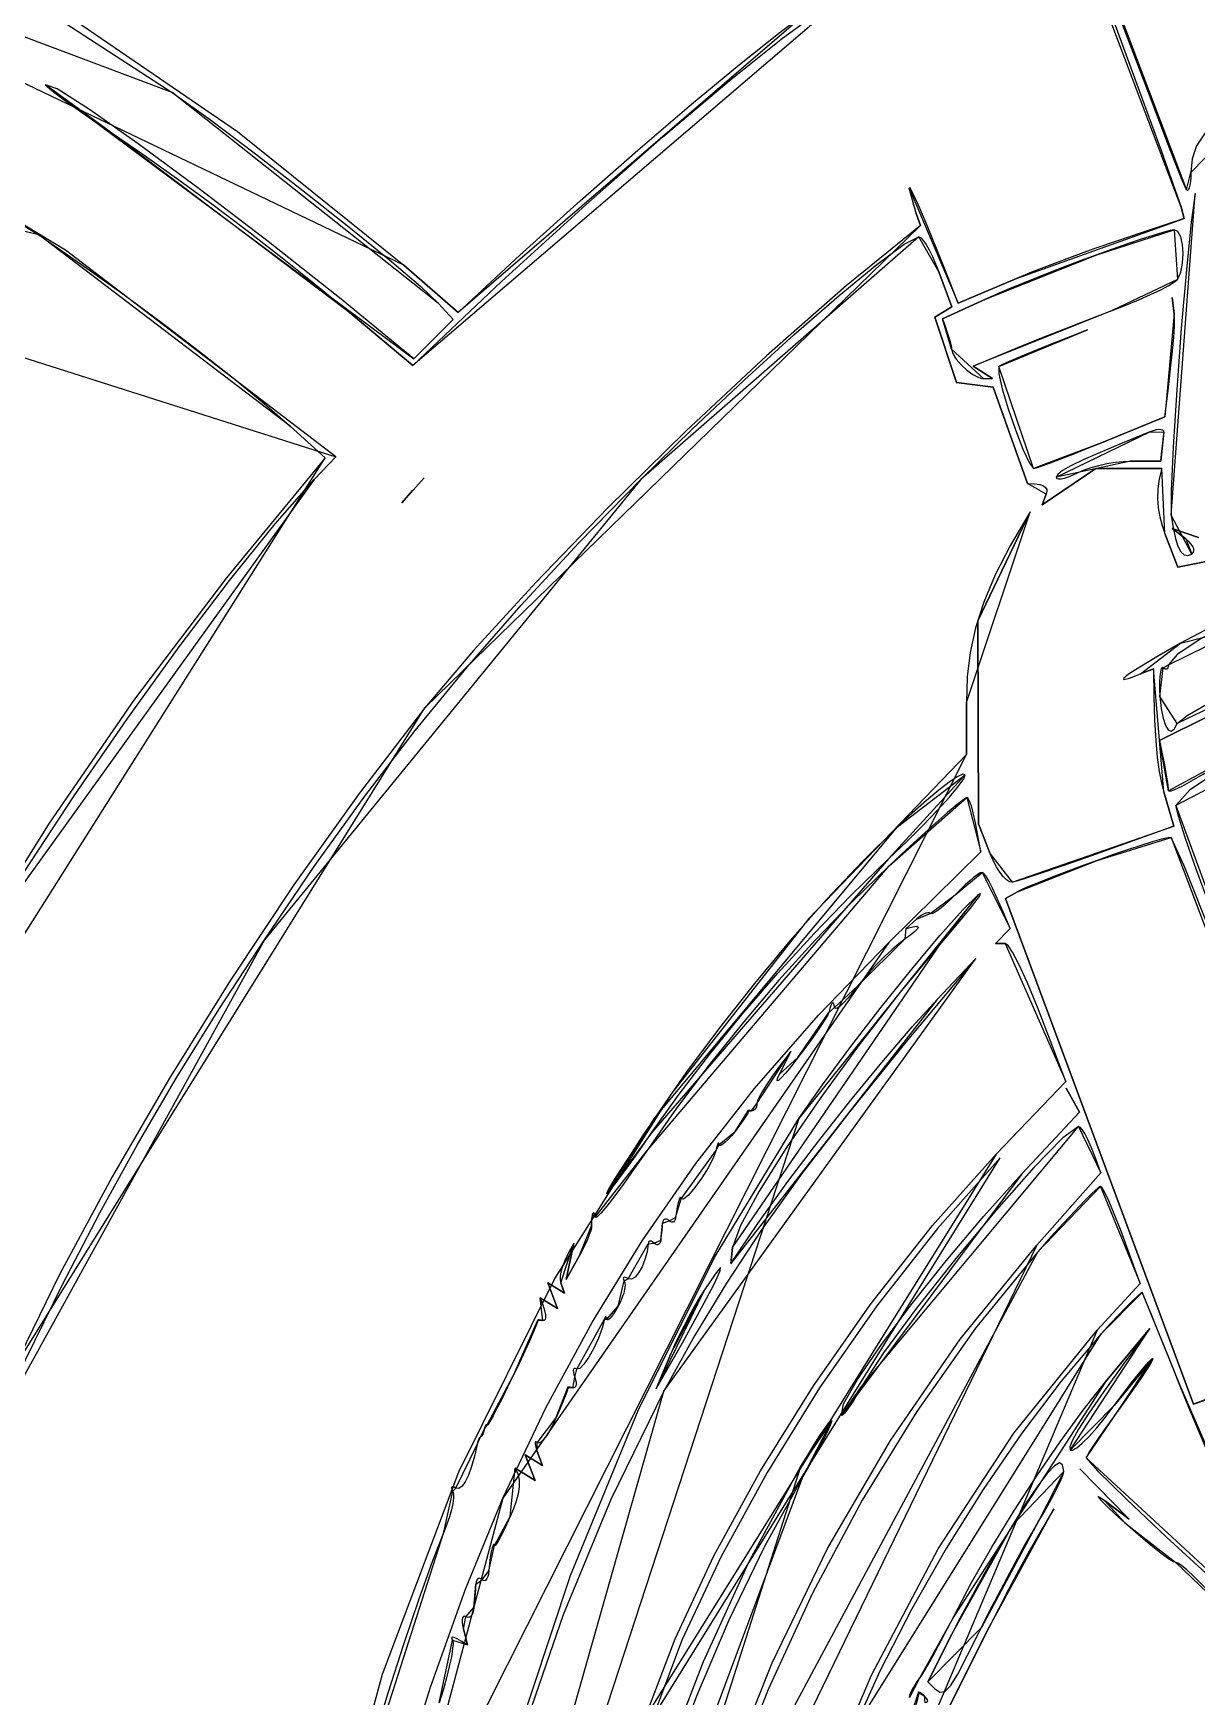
# Model space of a CAD drawing. Extents: x 0.3 to 49.4, y 16 to 54.1.
# Drawn here: x 28.77 to 34.86, y 32.21 to 40.92 of the extents above; entities that cross this region are included whole.
import ezdxf

# ---------------------------------------------------------------- set-up
doc = ezdxf.new("R2010")
doc.units = 0
doc.layers.get('0').update_dxf_attribs({"linetype": 'CONTINUOUS'})

msp = doc.modelspace()

# ---------------------------------------------------------------- linework, layer by layer
at = {"color": 178}
for points in [[(33.0663, 44.534), (33.1791, 44.2696), (33.4266, 43.6341), (33.7543, 42.774), (34.1078, 41.8354), (34.4328, 40.9648), (34.6747, 40.3083), (34.7792, 40.0123), (33.0663, 44.534)], [(23.1778, 42.9908), (24.1993, 42.8396), (25.1693, 42.6274), (26.0947, 42.3532), (26.9828, 42.0158), (27.8409, 41.6142), (28.6759, 41.1471), (29.4952, 40.6135), (23.1778, 42.9908)], [(23.9907, 42.9301), (24.9929, 42.7318), (25.9964, 42.4388), (26.9921, 42.0554), (27.9705, 41.5861), (28.9222, 41.0355), (29.838, 40.4081), (30.7085, 39.7083), (23.9907, 42.9301)], [(34.806, 40.1023), (34.7791, 40.1657), (34.7127, 40.3356), (34.6121, 40.5986), (34.4823, 40.9411), (34.3284, 41.3497), (34.1556, 41.8108), (33.9691, 42.3109), (34.806, 40.1023)], [(30.3535, 38.7049), (28.9365, 39.7874), (27.4817, 40.6668), (25.9988, 41.3428), (24.4974, 41.8153), (22.987, 42.0839), (21.4773, 42.1484), (19.9779, 42.0085), (30.3535, 38.7049)], [(19.9857, 41.9703), (21.2697, 42.1034), (22.5621, 42.088), (23.8528, 41.9264), (25.1318, 41.6211), (26.389, 41.1745), (27.6141, 40.589), (28.7972, 39.8669), (19.9857, 41.9703)], [(30.7568, 39.1822), (31.221, 39.6224), (31.6614, 40.0252), (32.0633, 40.3794), (32.4118, 40.674), (32.6921, 40.8981), (32.8893, 41.0407), (32.9885, 41.0906), (30.7568, 39.1822)], [(30.9935, 39.4605), (31.3154, 39.7602), (31.6316, 40.0458), (31.9341, 40.3114), (32.215, 40.5512), (32.4663, 40.7591), (32.68, 40.9293), (32.8481, 41.0558), (30.9935, 39.4605)], [(35.4225, 40.8006), (35.2304, 40.6697), (35.0838, 40.5634), (34.9768, 40.4759), (34.9037, 40.4011), (34.8586, 40.3331), (34.8358, 40.2661), (34.8295, 40.1942), (35.4225, 40.8006)], [(30.7614, 39.2176), (30.3802, 39.5301), (29.998, 39.8321), (29.6365, 40.1083), (29.3176, 40.3437), (29.0628, 40.5232), (28.894, 40.6315), (28.833, 40.6535), (30.7614, 39.2176)], [(28.833, 40.6535), (28.8416, 40.6433), (28.8661, 40.6226), (28.9046, 40.5931), (28.9551, 40.5562), (29.0155, 40.5133), (29.0839, 40.4659), (29.1582, 40.4155), (28.833, 40.6535)], [(29.4952, 40.6135), (29.6963, 40.4687), (29.9314, 40.2921), (30.1798, 40.1002), (30.4207, 39.9094), (30.6333, 39.7361), (30.797, 39.5968), (30.891, 39.5078), (29.4952, 40.6135)], [(29.1582, 40.4155), (29.3369, 40.2932), (29.5189, 40.1642), (29.703, 40.0294), (29.8878, 39.89), (30.072, 39.7467), (30.2543, 39.6008), (30.4335, 39.453), (29.1582, 40.4155)], [(34.8295, 40.1942), (34.8289, 40.1684), (34.8271, 40.146), (34.8243, 40.1273), (34.8207, 40.1131), (34.8163, 40.1038), (34.8114, 40.1), (34.806, 40.1023), (34.8295, 40.1942)], [(33.6109, 39.5098), (33.5558, 39.6525), (33.502, 39.7876), (33.4524, 39.9082), (33.4099, 40.0076), (33.3776, 40.0792), (33.3583, 40.116), (33.355, 40.1115), (33.6109, 39.5098)], [(33.355, 40.1115), (33.3594, 40.092), (33.3644, 40.0711), (33.37, 40.0496), (33.3759, 40.0284), (33.3818, 40.0082), (33.3875, 39.9899), (33.3929, 39.9744), (33.355, 40.1115)], [(34.852, 40.083), (34.831, 39.9332), (34.8058, 39.6845), (34.7796, 39.378), (34.7556, 39.0549), (34.7366, 38.7567), (34.726, 38.5244), (34.7266, 38.3993), (34.852, 40.083)], [(34.7792, 40.0123), (34.795, 39.9522), (34.7792, 40.0123)], [(33.4142, 39.9157), (33.024, 39.5995), (32.6082, 39.2337), (32.1861, 38.8391), (31.7768, 38.4365), (31.3997, 38.0468), (31.0739, 37.6909), (30.8186, 37.3895), (33.4142, 39.9157)], [(33.3929, 39.9744), (33.4142, 39.9157), (33.3929, 39.9744)], [(34.795, 39.9522), (34.6156, 39.8936), (34.4565, 39.8401), (34.3163, 39.7913), (34.1936, 39.747), (34.087, 39.7071), (33.9953, 39.6711), (33.9169, 39.6389), (34.795, 39.9522)], [(28.7972, 39.8669), (29.0208, 39.7122), (29.2377, 39.5574), (29.4448, 39.4048), (29.639, 39.257), (29.8174, 39.1161), (29.9767, 38.9845), (30.114, 38.8645), (28.7972, 39.8669)], [(31.9493, 38.5856), (32.218, 38.8488), (32.4901, 39.1054), (32.7513, 39.343), (32.9876, 39.5493), (33.1847, 39.712), (33.3287, 39.8186), (33.4052, 39.8569), (31.9493, 38.5856)], [(33.4052, 39.8569), (33.4154, 39.8521), (33.4282, 39.8382), (33.443, 39.8165), (33.4592, 39.7881), (33.4762, 39.7541), (33.4932, 39.7156), (33.5097, 39.6737), (33.4052, 39.8569)], [(34.7414, 39.8941), (34.7208, 39.8903), (34.6836, 39.8801), (34.6325, 39.8645), (34.5698, 39.8441), (34.498, 39.8199), (34.4196, 39.7927), (34.3371, 39.7631), (34.7414, 39.8941)], [(34.7595, 39.634), (34.7765, 39.6725), (34.7864, 39.7192), (34.7895, 39.769), (34.7862, 39.8166), (34.7768, 39.8568), (34.7618, 39.8844), (34.7414, 39.8941), (34.7595, 39.634)], [(34.3371, 39.7631), (34.2498, 39.7308), (34.158, 39.6959), (34.0652, 39.6596), (33.9749, 39.6235), (33.8908, 39.589), (33.8163, 39.5574), (33.7551, 39.5303), (34.3371, 39.7631)], [(30.7085, 39.7083), (30.9935, 39.4605), (30.7085, 39.7083)], [(33.5097, 39.6737), (33.5777, 39.4904), (33.5097, 39.6737)], [(33.9169, 39.6389), (33.6109, 39.5098), (33.9169, 39.6389)], [(34.4174, 39.4708), (34.4896, 39.4987), (34.5575, 39.5267), (34.619, 39.5539), (34.6721, 39.5792), (34.7146, 39.6017), (34.7444, 39.6203), (34.7595, 39.634), (34.4174, 39.4708)], [(30.891, 39.5078), (30.967, 39.4231), (30.891, 39.5078)], [(33.5777, 39.4904), (33.4883, 39.4352), (33.5777, 39.4904)], [(33.7551, 39.5303), (33.5285, 39.4265), (33.7551, 39.5303)], [(33.6893, 39.1789), (33.8221, 39.2345), (33.9445, 39.285), (34.057, 39.3307), (34.1601, 39.3718), (34.2542, 39.4087), (34.3398, 39.4416), (34.4174, 39.4708), (33.6893, 39.1789)], [(34.7421, 39.4528), (34.7316, 39.5382), (34.7421, 39.4528)], [(30.4335, 39.453), (30.7568, 39.1822), (30.4335, 39.453)], [(30.967, 39.4231), (30.7614, 39.2176), (30.967, 39.4231)], [(33.4883, 39.4352), (33.6018, 39.0932), (33.4883, 39.4352)], [(33.5285, 39.4265), (33.5428, 39.3884), (33.5541, 39.3564), (33.5628, 39.3298), (33.5691, 39.3084), (33.5732, 39.2914), (33.5755, 39.2785), (33.5762, 39.269), (33.5285, 39.4265)], [(34.6924, 38.9136), (34.7102, 39.0517), (34.7237, 39.1661), (34.7334, 39.2587), (34.7397, 39.3316), (34.743, 39.3869), (34.7436, 39.4266), (34.7421, 39.4528), (34.6924, 38.9136)], [(34.2886, 39.3689), (34.1868, 39.3296), (34.092, 39.2923), (34.0071, 39.2582), (33.935, 39.2285), (33.8785, 39.2044), (33.8404, 39.1869), (33.8236, 39.1774), (34.2886, 39.3689)], [(33.5762, 39.269), (33.5828, 39.2448), (33.6005, 39.2165), (33.6261, 39.1868), (33.6566, 39.1588), (33.6887, 39.1353), (33.7194, 39.1192), (33.7455, 39.1134), (33.5762, 39.269)], [(33.7916, 39.114), (33.6893, 39.1789), (33.7916, 39.114)], [(33.8236, 39.1774), (33.8236, 39.1395), (33.8422, 39.06), (33.8735, 38.956), (33.9115, 38.845), (33.9502, 38.7442), (33.9838, 38.671), (34.0063, 38.6428), (33.8236, 39.1774)], [(33.6018, 39.0932), (33.7936, 39.0701), (33.6018, 39.0932)], [(33.7455, 39.1134), (33.7916, 39.114), (33.7455, 39.1134)], [(33.7936, 39.0701), (33.9749, 38.5645), (33.7936, 39.0701)], [(30.114, 38.8645), (30.297, 38.6988), (30.114, 38.8645)], [(34.3613, 38.7782), (34.6924, 38.9136), (34.3613, 38.7782)], [(34.0063, 38.6428), (34.0206, 38.6464), (34.0506, 38.6566), (34.0942, 38.6727), (34.1493, 38.6937), (34.2136, 38.7188), (34.285, 38.7473), (34.3613, 38.7782), (34.0063, 38.6428)], [(34.6141, 38.8347), (34.4703, 38.7763), (34.355, 38.7279), (34.2659, 38.6885), (34.2006, 38.6569), (34.1568, 38.632), (34.1322, 38.6127), (34.1245, 38.5978), (34.6141, 38.8347)], [(34.6885, 38.8328), (34.6873, 38.8396), (34.6822, 38.8442), (34.6737, 38.8467), (34.6621, 38.847), (34.6481, 38.8451), (34.6319, 38.841), (34.6141, 38.8347), (34.6885, 38.8328)], [(34.6728, 38.682), (34.6765, 38.718), (34.6795, 38.7485), (34.6821, 38.7738), (34.6843, 38.7944), (34.686, 38.8108), (34.6874, 38.8235), (34.6885, 38.8328), (34.6728, 38.682)], [(30.297, 38.6988), (29.7799, 38.0711), (29.2995, 37.4348), (28.852, 36.7858), (28.4339, 36.1202), (28.0413, 35.4338), (27.6708, 34.7224), (27.3185, 33.9821), (30.297, 38.6988)], [(30.2402, 38.5858), (30.3535, 38.7049), (30.2402, 38.5858)], [(38.6962, 38.7211), (38.0525, 38.6975), (37.4343, 38.6307), (36.8429, 38.5228), (36.2798, 38.3764), (35.7465, 38.1938), (35.2444, 37.9772), (34.7749, 37.7291), (38.6962, 38.7211)], [(34.0507, 38.4524), (34.3313, 38.6428), (34.0507, 38.4524)], [(34.1245, 38.5978), (34.1276, 38.5913), (34.1363, 38.5884), (34.15, 38.5889), (34.1679, 38.5927), (34.1894, 38.5996), (34.2137, 38.6095), (34.2401, 38.6222), (34.1245, 38.5978)], [(34.2401, 38.6222), (34.2707, 38.6359), (34.307, 38.6484), (34.3472, 38.6595), (34.3897, 38.6688), (34.4328, 38.6759), (34.4749, 38.6804), (34.5142, 38.682), (34.2401, 38.6222)], [(34.3313, 38.6428), (34.6781, 38.6428), (34.3313, 38.6428)], [(34.5142, 38.682), (34.6728, 38.682), (34.5142, 38.682)], [(34.6781, 38.6428), (34.6642, 38.5887), (34.6567, 38.5365), (34.6551, 38.486), (34.6587, 38.4374), (34.6667, 38.3905), (34.6784, 38.3454), (34.6933, 38.3021), (34.6781, 38.6428)], [(28.4773, 36.1375), (28.7194, 36.5269), (28.9836, 36.9292), (29.2586, 37.3288), (29.533, 37.7099), (29.7957, 38.0569), (30.0352, 38.3541), (30.2402, 38.5858), (28.4773, 36.1375)], [(29.9785, 36.1748), (30.2432, 36.5631), (30.5048, 36.9263), (30.7687, 37.2705), (31.0398, 37.6023), (31.3235, 37.9278), (31.625, 38.2535), (31.9493, 38.5856), (29.9785, 36.1748)], [(30.6976, 38.4641), (30.815, 38.5953), (30.6976, 38.4641)], [(30.7563, 38.5297), (30.6976, 38.4641), (30.7563, 38.5297)], [(33.9749, 38.5645), (34.0108, 38.5631), (34.0379, 38.5592), (34.0571, 38.5529), (34.0692, 38.5445), (34.0751, 38.5342), (34.0759, 38.5221), (34.0722, 38.5085), (33.9749, 38.5645)], [(34.0722, 38.5085), (34.0507, 38.4524), (34.0722, 38.5085)], [(33.9874, 38.4164), (33.8852, 38.2422), (33.8051, 38.0859), (33.7447, 37.9432), (33.7018, 37.8096), (33.674, 37.6804), (33.659, 37.5513), (33.6545, 37.4177), (33.9874, 38.4164)], [(33.7133, 37.8446), (33.9874, 38.4164), (33.7133, 37.8446)], [(34.7266, 38.3993), (34.7367, 38.3317), (34.7483, 38.2773), (34.7616, 38.236), (34.7768, 38.2074), (34.7939, 38.1913), (34.8131, 38.1874), (34.8345, 38.1955), (34.7266, 38.3993)], [(34.6933, 38.3021), (34.7607, 38.1258), (34.6933, 38.3021)], [(36.0778, 38.2862), (35.8201, 38.1909), (35.5542, 38.0812), (35.2975, 37.9656), (35.0675, 37.8526), (34.8816, 37.7508), (34.7573, 37.6688), (34.712, 37.6151), (36.0778, 38.2862)], [(34.8025, 38.2746), (34.7316, 38.3297), (34.8025, 38.2746)], [(34.7316, 38.3297), (34.8687, 38.2819), (34.7316, 38.3297)], [(34.8345, 38.1955), (34.842, 38.2026), (34.8451, 38.2117), (34.8442, 38.2224), (34.8393, 38.2345), (34.8306, 38.2474), (34.8183, 38.2609), (34.8025, 38.2746), (34.8345, 38.1955)], [(34.7607, 38.1258), (34.9881, 38.1712), (34.7607, 38.1258)], [(33.7182, 36.7825), (33.7133, 37.8446), (33.7182, 36.7825)], [(34.7512, 36.8786), (34.825, 36.9615), (35.0237, 37.0946), (35.313, 37.2601), (35.6589, 37.4404), (36.0271, 37.6174), (36.3834, 37.7735), (36.6937, 37.8908), (34.7512, 36.8786)], [(34.7577, 37.3072), (34.8097, 37.35), (34.9342, 37.4216), (35.1115, 37.5128), (35.322, 37.6141), (35.5461, 37.716), (35.7644, 37.8092), (35.9572, 37.8842), (34.7577, 37.3072)], [(34.7749, 37.7291), (34.6516, 37.6569), (34.5615, 37.6026), (34.5034, 37.5654), (34.476, 37.5442), (34.478, 37.5381), (34.5081, 37.546), (34.5651, 37.567), (34.7749, 37.7291)], [(34.5651, 37.567), (34.6337, 37.5937), (34.5651, 37.567)], [(34.6337, 37.5937), (34.6351, 37.4495), (34.6392, 37.3252), (34.6455, 37.2194), (34.6539, 37.1304), (34.6639, 37.0567), (34.6752, 36.9968), (34.6875, 36.9491), (34.6337, 37.5937)], [(34.6845, 37.5998), (34.6784, 37.6014), (34.6735, 37.5938), (34.6697, 37.5779), (34.6671, 37.5546), (34.6658, 37.5249), (34.6661, 37.4896), (34.6678, 37.4497), (34.6845, 37.5998)], [(34.712, 37.6151), (34.7113, 37.606), (34.7092, 37.5991), (34.7059, 37.5944), (34.7017, 37.5921), (34.6965, 37.5921), (34.6907, 37.5947), (34.6845, 37.5998), (34.712, 37.6151)], [(35.1884, 37.479), (34.666, 37.218), (35.1884, 37.479)], [(30.8186, 37.3895), (30.4744, 36.9414), (30.1332, 36.4631), (29.8005, 35.9633), (29.4815, 35.4506), (29.1816, 34.9336), (28.9063, 34.421), (28.6609, 33.9212), (30.8186, 37.3895)], [(33.6545, 37.4177), (33.6545, 37.145), (33.6545, 37.4177)], [(34.6678, 37.4497), (34.6741, 37.3865), (34.684, 37.3354), (34.6967, 37.2976), (34.7112, 37.2746), (34.7268, 37.2676), (34.7426, 37.278), (34.7577, 37.3072), (34.6678, 37.4497)], [(34.666, 37.218), (34.6798, 37.1483), (34.6907, 37.0911), (34.6991, 37.0453), (34.7051, 37.0099), (34.7091, 36.9837), (34.7113, 36.9657), (34.712, 36.9547), (34.666, 37.218)], [(33.6545, 37.145), (32.8286, 36.2861), (32.1108, 35.3702), (31.5001, 34.4018), (30.9951, 33.3856), (30.5946, 32.326), (30.2974, 31.2278), (30.1021, 30.0953), (33.6545, 37.145)], [(34.712, 36.9547), (34.7206, 36.9526), (34.745, 36.9613), (34.7832, 36.9798), (34.8333, 37.0069), (34.8933, 37.0417), (34.9613, 37.083), (35.0351, 37.1298), (34.712, 36.9547)], [(33.2472, 36.599), (33.3419, 36.6899), (33.4282, 36.7759), (33.5036, 36.8543), (33.5657, 36.9225), (33.612, 36.9778), (33.64, 37.0174), (33.6474, 37.0388), (33.2472, 36.599)], [(33.6474, 37.0388), (33.635, 37.0416), (33.6067, 37.0282), (33.5644, 36.9998), (33.51, 36.958), (33.4455, 36.9042), (33.3727, 36.84), (33.2936, 36.7667), (33.6474, 37.0388)], [(34.6875, 36.9491), (34.7412, 36.7704), (34.6875, 36.9491)], [(33.6565, 36.9195), (33.6402, 36.9101), (33.6059, 36.8831), (33.5559, 36.8409), (33.4928, 36.7856), (33.419, 36.7194), (33.3371, 36.6444), (33.2495, 36.5629), (33.6565, 36.9195)], [(33.7296, 36.6354), (33.715, 36.7205), (33.702, 36.788), (33.6905, 36.8397), (33.6802, 36.877), (33.6712, 36.9017), (33.6633, 36.9153), (33.6565, 36.9195), (33.7296, 36.6354)], [(35.0276, 36.1216), (35.0018, 36.1724), (34.9582, 36.2784), (34.9048, 36.418), (34.8494, 36.5695), (34.8001, 36.7112), (34.7647, 36.8215), (34.7512, 36.8786), (35.0276, 36.1216)], [(33.7794, 36.6258), (33.7182, 36.7825), (33.7794, 36.6258)], [(34.7412, 36.7704), (34.5024, 36.6841), (34.3098, 36.6153), (34.1593, 36.5622), (34.0466, 36.5233), (33.9678, 36.4971), (33.9184, 36.4818), (33.8944, 36.476), (34.7412, 36.7704)], [(33.2936, 36.7667), (33.1098, 36.5854), (32.9216, 36.3857), (32.7319, 36.1714), (32.544, 35.9461), (32.361, 35.7138), (32.186, 35.478), (32.0222, 35.2426), (33.2936, 36.7667)], [(34.7272, 36.71), (34.7099, 36.7088), (34.6758, 36.7011), (34.6274, 36.6877), (34.5671, 36.6692), (34.4971, 36.6464), (34.42, 36.6201), (34.3381, 36.591), (34.7272, 36.71)], [(35.7221, 34.0791), (35.6759, 34.231), (35.5407, 34.6083), (35.3507, 35.1205), (35.1402, 35.6773), (34.9433, 36.1881), (34.7942, 36.5625), (34.7272, 36.71), (35.7221, 34.0791)], [(32.0055, 35.1635), (32.1504, 35.367), (32.3108, 35.5764), (32.484, 35.7885), (32.667, 36.0001), (32.8571, 36.2079), (33.0514, 36.4086), (33.2472, 36.599), (32.0055, 35.1635)], [(33.2486, 36.1606), (33.7296, 36.6354), (33.2486, 36.1606)], [(33.8944, 36.476), (33.8804, 36.4786), (33.8645, 36.4889), (33.8473, 36.5061), (33.8295, 36.5293), (33.8118, 36.5575), (33.7948, 36.59), (33.7794, 36.6258), (33.8944, 36.476)], [(33.2495, 36.5629), (33.0558, 36.3744), (32.8628, 36.1736), (32.6725, 35.9627), (32.4868, 35.7441), (32.3077, 35.5201), (32.1371, 35.2929), (31.9771, 35.065), (33.2495, 36.5629)], [(33.736, 36.5279), (33.7267, 36.5248), (33.7124, 36.5159), (33.694, 36.5021), (33.6723, 36.4839), (33.6482, 36.4622), (33.6226, 36.4376), (33.5962, 36.4108), (33.736, 36.5279)], [(33.8826, 36.2341), (33.8462, 36.3221), (33.8159, 36.3919), (33.791, 36.4453), (33.7711, 36.4839), (33.7556, 36.5095), (33.7441, 36.5236), (33.736, 36.5279), (33.8826, 36.2341)], [(34.3381, 36.591), (34.2555, 36.5606), (34.1763, 36.5309), (34.1032, 36.5028), (34.0385, 36.4773), (33.985, 36.4554), (33.9451, 36.4382), (33.9215, 36.4266), (34.3381, 36.591)], [(33.9215, 36.4266), (33.8591, 36.3908), (33.9215, 36.4266)], [(32.7768, 35.2388), (32.9004, 35.4157), (33.0486, 35.6156), (33.2087, 35.8228), (33.3683, 36.0217), (33.5147, 36.1966), (33.6354, 36.3318), (33.7178, 36.4116), (32.7768, 35.2388)], [(33.5962, 36.4108), (33.57, 36.3845), (33.545, 36.3613), (33.522, 36.3418), (33.5017, 36.3266), (33.4849, 36.3162), (33.4725, 36.3113), (33.4652, 36.3125), (33.5962, 36.4108)], [(33.7178, 36.4116), (33.7272, 36.4165), (33.7222, 36.4053), (33.7039, 36.3793), (33.6736, 36.3402), (33.6324, 36.2895), (33.5816, 36.2287), (33.5223, 36.1595), (33.7178, 36.4116)], [(33.8591, 36.3908), (34.8441, 33.7418), (33.8591, 36.3908)], [(33.3396, 36.2341), (33.3745, 36.2434), (33.395, 36.2456), (33.4025, 36.2416), (33.3987, 36.2321), (33.385, 36.218), (33.363, 36.2001), (33.3343, 36.1792), (33.3396, 36.2341)], [(33.393, 36.2828), (33.3396, 36.2341), (33.393, 36.2828)], [(33.4652, 36.3125), (33.4594, 36.3156), (33.4515, 36.3158), (33.4416, 36.3136), (33.4304, 36.309), (33.4183, 36.3022), (33.4057, 36.2934), (33.393, 36.2828), (33.4652, 36.3125)], [(28.5269, 33.5441), (28.7283, 33.9748), (28.9236, 34.3723), (29.1175, 34.7456), (29.315, 35.1035), (29.5211, 35.4551), (29.7406, 35.8092), (29.9785, 36.1748), (28.5269, 33.5441)], [(31.228, 33.2495), (31.4547, 33.7261), (31.6962, 34.1739), (31.9559, 34.598), (32.2375, 35.0037), (32.5445, 35.396), (32.8803, 35.7799), (33.2486, 36.1606), (31.228, 33.2495)], [(33.5223, 36.1595), (33.3073, 35.9007), (33.0932, 35.6249), (32.8913, 35.3484), (32.7128, 35.0876), (32.569, 34.859), (32.471, 34.679), (32.4301, 34.5639), (33.5223, 36.1595)], [(33.3343, 36.1792), (33.3006, 36.1536), (33.2637, 36.1222), (33.2252, 36.0866), (33.1865, 36.0481), (33.1492, 36.0084), (33.1148, 35.969), (33.0848, 35.9314), (33.3343, 36.1792)], [(33.8073, 36.1558), (33.8826, 36.2341), (33.8073, 36.1558)], [(33.7039, 36.0775), (33.3433, 35.6466), (33.0433, 35.2758), (32.7929, 34.9504), (32.5814, 34.6558), (32.3978, 34.3772), (32.2312, 34.1002), (32.0707, 33.81), (33.7039, 36.0775)], [(33.5007, 35.8621), (33.7039, 36.0775), (33.5007, 35.8621)], [(33.8575, 36.1558), (33.8073, 36.1558), (33.8575, 36.1558)], [(34.1747, 35.433), (34.0934, 35.6494), (34.0262, 35.8213), (33.9717, 35.9527), (33.9288, 36.0477), (33.8963, 36.1105), (33.873, 36.1452), (33.8575, 36.1558), (34.1747, 35.433)], [(33.0848, 35.9314), (33.0582, 35.8974), (33.0335, 35.8683), (33.0115, 35.8447), (32.9928, 35.8274), (32.9782, 35.817), (32.9684, 35.8143), (32.9642, 35.8199), (33.0848, 35.9314)], [(32.4208, 34.48), (32.5621, 34.689), (32.72, 34.9082), (32.8871, 35.1291), (33.056, 35.3433), (33.2195, 35.5425), (33.3702, 35.7182), (33.5007, 35.8621), (32.4208, 34.48)], [(32.9642, 35.8199), (32.9616, 35.8346), (32.9581, 35.8428), (32.9538, 35.8448), (32.949, 35.8407), (32.944, 35.8306), (32.9388, 35.8148), (32.9338, 35.7935), (32.9642, 35.8199)], [(32.9338, 35.7935), (32.9283, 35.7813), (32.9152, 35.7596), (32.8957, 35.7298), (32.8707, 35.6932), (32.8411, 35.6515), (32.8079, 35.606), (32.7722, 35.5581), (32.9338, 35.7935)], [(32.7342, 35.5904), (32.6814, 35.5204), (32.6395, 35.4625), (32.6074, 35.4156), (32.5843, 35.3787), (32.569, 35.3507), (32.5605, 35.3307), (32.5579, 35.3175), (32.7342, 35.5904)], [(32.7722, 35.5581), (32.7362, 35.5115), (32.707, 35.4756), (32.6849, 35.451), (32.6702, 35.4378), (32.6635, 35.4366), (32.6651, 35.4476), (32.6754, 35.4712), (32.7722, 35.5581)], [(32.6754, 35.4712), (32.7342, 35.5904), (32.6754, 35.4712)], [(33.8109, 35.0525), (34.1747, 35.433), (33.8109, 35.0525)], [(34.247, 35.2726), (34.1774, 35.3971), (34.247, 35.2726)], [(32.5579, 35.3175), (32.5571, 35.3078), (32.5549, 35.2991), (32.5514, 35.2917), (32.5469, 35.2858), (32.5414, 35.2816), (32.5352, 35.2793), (32.5285, 35.2792), (32.5579, 35.3175)], [(30.7459, 29.0188), (30.856, 30.0075), (31.0357, 30.9829), (31.2794, 31.9331), (31.5812, 32.8459), (31.9352, 33.7092), (32.3357, 34.5109), (32.7768, 35.2388), (30.7459, 29.0188)], [(32.0222, 35.2426), (31.9587, 35.1475), (31.9018, 35.061), (31.8531, 34.9856), (31.8141, 34.9238), (31.7863, 34.8779), (31.7713, 34.8504), (31.7707, 34.8438), (32.0222, 35.2426)], [(32.5118, 35.2792), (32.5125, 35.2754), (32.5091, 35.2667), (32.5018, 35.2536), (32.4912, 35.2369), (32.4776, 35.2171), (32.4615, 35.1951), (32.4433, 35.1714), (32.5118, 35.2792)], [(32.5285, 35.2792), (32.5222, 35.2802), (32.5169, 35.2808), (32.513, 35.2811), (32.5104, 35.2811), (32.5092, 35.2808), (32.5097, 35.2802), (32.5118, 35.2792), (32.5285, 35.2792)], [(33.9464, 34.9505), (34.247, 35.2726), (33.9464, 34.9505)], [(31.7707, 34.8438), (31.7829, 34.8562), (31.8046, 34.883), (31.8344, 34.9222), (31.8708, 34.9718), (31.9124, 35.0298), (31.9578, 35.0944), (32.0055, 35.1635), (31.7707, 34.8438)], [(32.4433, 35.1714), (32.4246, 35.1487), (32.4073, 35.1296), (32.3919, 35.1146), (32.3788, 35.104), (32.3687, 35.0982), (32.3619, 35.0977), (32.3591, 35.1029), (32.4433, 35.1714)], [(34.2411, 35.1963), (34.1593, 35.1376), (34.0077, 34.9822), (33.8122, 34.761), (33.5984, 34.5048), (33.3923, 34.2446), (33.2195, 34.0113), (33.1058, 33.8357), (34.2411, 35.1963)], [(34.3577, 34.9548), (34.3316, 35.0271), (34.3092, 35.0845), (34.29, 35.1284), (34.274, 35.1601), (34.2606, 35.1811), (34.2498, 35.1927), (34.2411, 35.1963), (34.3577, 34.9548)], [(31.9771, 35.065), (31.9173, 34.978), (31.862, 34.9001), (31.8129, 34.8336), (31.7716, 34.7804), (31.7398, 34.7428), (31.719, 34.7227), (31.711, 34.7223), (31.9771, 35.065)], [(31.9727, 32.102), (32.1289, 32.514), (32.3324, 32.9483), (32.5762, 33.3935), (32.8531, 33.8379), (33.156, 34.2702), (33.4776, 34.6789), (33.8109, 35.0525), (31.9727, 32.102)], [(33.8302, 35.0323), (33.5024, 34.6629), (33.1849, 34.2573), (32.8853, 33.8273), (32.6107, 33.3849), (32.3687, 32.9419), (32.1666, 32.5103), (32.0119, 32.102), (33.8302, 35.0323)], [(32.3431, 35.0699), (32.3291, 35.0311), (32.3024, 34.9813), (32.2683, 34.9277), (32.232, 34.8775), (32.1986, 34.8378), (32.1733, 34.8159), (32.1614, 34.8189), (32.3431, 35.0699)], [(32.3591, 35.1029), (32.3581, 35.109), (32.3564, 35.1112), (32.3544, 35.1096), (32.3519, 35.1045), (32.3491, 35.0961), (32.3462, 35.0845), (32.3431, 35.0699), (32.3591, 35.1029)], [(32.9998, 33.6839), (33.0115, 33.7447), (33.084, 33.8717), (33.2055, 34.0492), (33.3641, 34.2615), (33.5483, 34.4929), (33.7463, 34.7278), (33.9464, 34.9505), (32.9998, 33.6839)], [(34.0225, 34.5762), (34.3577, 34.9548), (34.0225, 34.5762)], [(34.356, 34.8829), (34.3417, 34.8738), (34.3131, 34.848), (34.2723, 34.8074), (34.2214, 34.7542), (34.1624, 34.6906), (34.0972, 34.6186), (34.0279, 34.5402), (34.356, 34.8829)], [(34.5634, 34.3754), (34.509, 34.5274), (34.4643, 34.648), (34.4283, 34.7403), (34.4004, 34.807), (34.3796, 34.8511), (34.3651, 34.8755), (34.356, 34.8829), (34.5634, 34.3754)], [(32.1614, 34.8189), (32.1584, 34.8258), (32.1545, 34.8237), (32.1499, 34.8139), (32.1451, 34.7974), (32.1402, 34.7755), (32.1357, 34.7492), (32.132, 34.7197), (32.1614, 34.8189)], [(31.6965, 34.7361), (31.6945, 34.7285), (31.6929, 34.7201), (31.6917, 34.711), (31.691, 34.7017), (31.6908, 34.6925), (31.6911, 34.6839), (31.692, 34.6761), (31.6965, 34.7361)], [(31.711, 34.7223), (31.7096, 34.7314), (31.7078, 34.7382), (31.7058, 34.7428), (31.7036, 34.7449), (31.7012, 34.7445), (31.6988, 34.7416), (31.6965, 34.7361), (31.711, 34.7223)], [(32.0634, 34.6904), (32.0622, 34.6795), (32.0608, 34.6671), (32.0593, 34.6538), (32.0578, 34.6401), (32.0563, 34.6266), (32.0549, 34.6138), (32.0537, 34.6022), (32.0634, 34.6904)], [(32.0977, 34.7034), (32.0909, 34.709), (32.0843, 34.712), (32.0783, 34.7124), (32.073, 34.7104), (32.0686, 34.706), (32.0653, 34.6993), (32.0634, 34.6904), (32.0977, 34.7034)], [(32.132, 34.7197), (32.1301, 34.7101), (32.1268, 34.7027), (32.1225, 34.6977), (32.1171, 34.6952), (32.1111, 34.6952), (32.1046, 34.6979), (32.0977, 34.7034), (32.132, 34.7197)], [(31.692, 34.6761), (31.6913, 34.6658), (31.6872, 34.65), (31.68, 34.6296), (31.6701, 34.6055), (31.6579, 34.5787), (31.6437, 34.5502), (31.6281, 34.5209), (31.692, 34.6761)], [(32.0194, 34.5859), (32.0126, 34.5918), (32.0063, 34.5955), (32.0006, 34.5971), (31.9958, 34.5966), (31.9919, 34.594), (31.9893, 34.5893), (31.9881, 34.5827), (32.0194, 34.5859)], [(32.0537, 34.6022), (32.0518, 34.5926), (32.0485, 34.5852), (32.0441, 34.5802), (32.0388, 34.5777), (32.0328, 34.5777), (32.0262, 34.5804), (32.0194, 34.5859), (32.0537, 34.6022)], [(31.5984, 34.5852), (31.5727, 34.5381), (31.5534, 34.4977), (31.5398, 34.4635), (31.5314, 34.4349), (31.5274, 34.4116), (31.5273, 34.3928), (31.5304, 34.3781), (31.5984, 34.5852)], [(31.5592, 34.3962), (31.5984, 34.5852), (31.5592, 34.3962)], [(31.6281, 34.5209), (31.5592, 34.3962), (31.6281, 34.5209)], [(31.9881, 34.5827), (31.9824, 34.5405), (31.9712, 34.4995), (31.956, 34.4621), (31.9382, 34.4309), (31.9192, 34.4082), (31.9004, 34.3967), (31.8832, 34.3988), (31.9881, 34.5827)], [(32.0122, 30.4307), (32.178, 31.1068), (32.3869, 31.7602), (32.6372, 32.3878), (32.9275, 32.9863), (33.2562, 33.5527), (33.6217, 34.0837), (34.0225, 34.5762), (32.0122, 30.4307)], [(34.0279, 34.5402), (33.7024, 34.1398), (33.3952, 33.7044), (33.1094, 33.2401), (32.8485, 32.7529), (32.6155, 32.2489), (32.4137, 31.7341), (32.2463, 31.2145), (34.0279, 34.5402)], [(32.4301, 34.5639), (32.4208, 34.48), (32.4301, 34.5639)], [(32.0292, 33.8228), (32.167, 34.0644), (32.2677, 34.2466), (32.3332, 34.3715), (32.3655, 34.4412), (32.3665, 34.458), (32.3382, 34.424), (32.2824, 34.3415), (32.0292, 33.8228)], [(31.5498, 34.3237), (31.4622, 34.3778), (31.5498, 34.3237)], [(31.4622, 34.3778), (31.5138, 34.2434), (31.4622, 34.3778)], [(31.5304, 34.3781), (31.5498, 34.3237), (31.5304, 34.3781)], [(31.863, 34.3891), (31.8667, 34.3783), (31.8673, 34.3634), (31.865, 34.3452), (31.8601, 34.3245), (31.8527, 34.3022), (31.843, 34.279), (31.8313, 34.2558), (31.863, 34.3891)], [(31.8832, 34.3988), (31.8741, 34.4039), (31.8669, 34.4067), (31.8616, 34.4073), (31.8585, 34.4058), (31.8576, 34.4022), (31.8591, 34.3966), (31.863, 34.3891), (31.8832, 34.3988)], [(32.2824, 34.3415), (32.2577, 34.3016), (32.231, 34.2556), (32.2035, 34.2056), (32.1762, 34.1535), (32.1501, 34.1014), (32.1264, 34.0514), (32.1062, 34.0056), (32.2824, 34.3415)], [(34.3398, 34.1298), (34.5634, 34.3754), (34.3398, 34.1298)], [(31.5138, 34.2434), (31.423, 34.2995), (31.5138, 34.2434)], [(31.423, 34.2995), (31.4364, 34.2623), (31.4452, 34.2331), (31.4499, 34.2112), (31.4509, 34.1958), (31.4487, 34.1861), (31.4438, 34.1814), (31.4367, 34.181), (31.423, 34.2995)], [(31.8313, 34.2558), (31.8188, 34.2343), (31.807, 34.216), (31.7962, 34.2014), (31.7869, 34.1909), (31.7794, 34.1848), (31.774, 34.1836), (31.7711, 34.1877), (31.8313, 34.2558)], [(34.5745, 34.3266), (34.5668, 34.3232), (34.5494, 34.3085), (34.5234, 34.2838), (34.4903, 34.2504), (34.4512, 34.2096), (34.4075, 34.1628), (34.3606, 34.1112), (34.5745, 34.3266)], [(34.7707, 33.845), (34.7278, 33.9528), (34.6879, 34.0524), (34.6521, 34.1411), (34.6216, 34.2158), (34.5977, 34.2736), (34.5816, 34.3115), (34.5745, 34.3266), (34.7707, 33.845)], [(31.4108, 34.1826), (31.4091, 34.174), (31.4006, 34.1517), (31.3861, 34.1174), (31.3663, 34.0728), (31.3421, 34.0197), (31.3143, 33.9599), (31.2835, 33.8951), (31.4108, 34.1826)], [(31.4367, 34.181), (31.4291, 34.1823), (31.4226, 34.1833), (31.4172, 34.1839), (31.4132, 34.1841), (31.4107, 34.184), (31.4098, 34.1835), (31.4108, 34.1826), (31.4367, 34.181)], [(31.7595, 34.1877), (31.747, 34.1401), (31.7274, 34.088), (31.7033, 34.0362), (31.6772, 33.9894), (31.6519, 33.9522), (31.6299, 33.9295), (31.6138, 33.9259), (31.7595, 34.1877)], [(31.7711, 34.1877), (31.7695, 34.1937), (31.7678, 34.1976), (31.766, 34.1996), (31.7642, 34.1996), (31.7624, 34.1976), (31.7608, 34.1937), (31.7595, 34.1877), (31.7711, 34.1877)], [(32.3207, 29.3606), (32.4349, 30.1244), (32.6157, 30.8807), (32.858, 31.6175), (33.1566, 32.3229), (33.5065, 32.9847), (33.9026, 33.591), (34.3398, 34.1298), (32.3207, 29.3606)], [(34.3606, 34.1112), (34.1513, 33.8639), (33.944, 33.5905), (33.7421, 33.2964), (33.5488, 32.987), (33.3676, 32.6676), (33.2017, 32.3434), (33.0544, 32.0199), (34.3606, 34.1112)], [(34.6141, 34.1387), (34.4784, 33.9557), (34.373, 33.8093), (34.295, 33.696), (34.2414, 33.6122), (34.2091, 33.5544), (34.1953, 33.519), (34.1969, 33.5024), (34.6141, 34.1387)], [(34.3826, 33.8588), (34.6141, 34.1387), (34.3826, 33.8588)], [(34.8441, 33.7418), (34.9439, 33.7767), (35.088, 33.8301), (35.2549, 33.8934), (35.4233, 33.9584), (35.5715, 34.0167), (35.6783, 34.0597), (35.7221, 34.0791), (34.8441, 33.7418)], [(32.1062, 34.0056), (32.0292, 33.8228), (32.1062, 34.0056)], [(34.4288, 33.735), (34.4741, 33.7954), (34.516, 33.85), (34.5532, 33.8972), (34.5845, 33.9356), (34.6086, 33.9635), (34.6243, 33.9795), (34.6305, 33.9821), (34.4288, 33.735)], [(34.6305, 33.9821), (34.6267, 33.9713), (34.6142, 33.949), (34.594, 33.9169), (34.5672, 33.8765), (34.5349, 33.8296), (34.4981, 33.7775), (34.4578, 33.722), (34.6305, 33.9821)], [(31.2835, 33.8951), (31.2524, 33.831), (31.2236, 33.7729), (31.1979, 33.7226), (31.1761, 33.6815), (31.1593, 33.6515), (31.1481, 33.634), (31.1434, 33.6307), (31.2835, 33.8951)], [(31.6138, 33.9259), (31.6067, 33.9291), (31.6013, 33.9288), (31.5978, 33.9254), (31.5962, 33.919), (31.5966, 33.9099), (31.599, 33.8983), (31.6036, 33.8846), (31.6138, 33.9259)], [(32.0707, 33.81), (31.7929, 33.2428), (31.5435, 32.6385), (31.325, 32.0061), (31.14, 31.3545), (30.9911, 30.6926), (30.8806, 30.0292), (30.8112, 29.3734), (32.0707, 33.81)], [(31.5671, 33.8301), (31.567, 33.8249), (31.5634, 33.8121), (31.5565, 33.7927), (31.5469, 33.7677), (31.5348, 33.7381), (31.5207, 33.7049), (31.5049, 33.669), (31.5671, 33.8301)], [(31.5934, 33.8285), (31.5858, 33.8298), (31.5792, 33.8308), (31.5738, 33.8314), (31.5697, 33.8316), (31.5671, 33.8315), (31.5662, 33.831), (31.5671, 33.8301), (31.5934, 33.8285)], [(31.6036, 33.8846), (31.6082, 33.8706), (31.6106, 33.8579), (31.611, 33.8471), (31.6094, 33.8384), (31.6059, 33.8321), (31.6005, 33.8287), (31.5934, 33.8285), (31.6036, 33.8846)], [(33.1058, 33.8357), (33.0844, 33.7981), (33.0641, 33.7643), (33.0453, 33.7352), (33.0289, 33.7116), (33.0154, 33.6946), (33.0054, 33.685), (32.9998, 33.6839), (33.1058, 33.8357)], [(33.5878, 32.6309), (33.6815, 32.8083), (33.7874, 32.9936), (33.9021, 33.1817), (34.0223, 33.3674), (34.1447, 33.5456), (34.2659, 33.7111), (34.3826, 33.8588), (33.5878, 32.6309)], [(35.1678, 32.9282), (35.1148, 33.0428), (35.0564, 33.1722), (34.9953, 33.3108), (34.9337, 33.4531), (34.8741, 33.5932), (34.819, 33.7258), (34.7707, 33.845), (35.1678, 32.9282)], [(34.1969, 33.5024), (34.21, 33.5012), (34.2317, 33.5134), (34.2609, 33.5379), (34.2964, 33.5735), (34.337, 33.619), (34.3815, 33.6732), (34.4288, 33.735), (34.1969, 33.5024)], [(34.4578, 33.722), (34.4174, 33.6665), (34.3803, 33.6144), (34.3475, 33.5673), (34.3201, 33.5269), (34.2992, 33.4946), (34.2859, 33.4722), (34.2812, 33.4612), (34.4578, 33.722)], [(31.1434, 33.6307), (31.1422, 33.6339), (31.1405, 33.6349), (31.1386, 33.6337), (31.1365, 33.6304), (31.1343, 33.6254), (31.132, 33.6185), (31.1298, 33.6101), (31.1434, 33.6307)], [(31.5049, 33.669), (31.4881, 33.634), (31.4713, 33.6032), (31.455, 33.5774), (31.4397, 33.5575), (31.4263, 33.5442), (31.4151, 33.5382), (31.4068, 33.5405), (31.5049, 33.669)], [(32.7864, 33.4142), (32.8234, 33.476), (32.8575, 33.5312), (32.8876, 33.5783), (32.9128, 33.6158), (32.9321, 33.6423), (32.9444, 33.6562), (32.9489, 33.6561), (32.7864, 33.4142)], [(32.9489, 33.6561), (32.945, 33.6417), (32.9337, 33.6152), (32.9158, 33.5782), (32.8924, 33.5327), (32.8642, 33.4803), (32.8323, 33.4229), (32.7976, 33.3623), (32.9489, 33.6561)], [(31.1102, 33.5709), (31.1076, 33.5699), (31.1049, 33.5669), (31.1021, 33.5623), (31.0993, 33.5562), (31.0967, 33.5489), (31.0944, 33.5407), (31.0924, 33.5317), (31.1102, 33.5709)], [(31.1298, 33.6101), (31.1275, 33.6011), (31.1248, 33.5929), (31.1218, 33.5856), (31.1188, 33.5795), (31.1158, 33.5749), (31.1129, 33.5719), (31.1102, 33.5709), (31.1298, 33.6101)], [(31.4068, 33.5405), (31.4012, 33.5449), (31.3974, 33.5453), (31.3956, 33.5417), (31.3956, 33.5346), (31.3976, 33.5242), (31.4014, 33.5109), (31.4071, 33.4947), (31.4068, 33.5405)], [(31.0924, 33.5317), (31.0791, 33.47), (31.0639, 33.4161), (31.0476, 33.3711), (31.0305, 33.3361), (31.0134, 33.3123), (30.9967, 33.3009), (30.9811, 33.3031), (31.0924, 33.5317)], [(31.4354, 33.421), (31.3447, 33.477), (31.4354, 33.421)], [(31.3447, 33.477), (31.3963, 33.3426), (31.3447, 33.477)], [(31.4071, 33.4947), (31.4354, 33.421), (31.4071, 33.4947)], [(34.2812, 33.4612), (34.3401, 33.394), (34.4921, 33.2451), (34.7005, 33.0484), (34.9285, 32.838), (35.1391, 32.6477), (35.2956, 32.5118), (35.3611, 32.4641), (34.2812, 33.4612)], [(31.2925, 33.4067), (31.3057, 33.3775), (31.312, 33.345), (31.3121, 33.3099), (31.3068, 33.2726), (31.2969, 33.2338), (31.2831, 33.194), (31.2662, 33.1538), (31.2925, 33.4067)], [(31.3963, 33.3426), (31.2925, 33.4067), (31.3963, 33.3426)], [(31.5145, 29.4309), (31.6018, 30.0483), (31.7235, 30.6589), (31.8779, 31.2571), (32.0632, 31.8373), (32.2776, 32.3939), (32.5192, 32.9214), (32.7864, 33.4142), (31.5145, 29.4309)], [(34.1637, 33.39), (34.1583, 33.425), (34.142, 33.435), (34.1148, 33.4202), (34.0767, 33.3803), (34.0276, 33.3155), (33.9676, 33.2256), (33.8966, 33.1107), (34.1637, 33.39)], [(34.0309, 33.1256), (34.0612, 33.1772), (34.0892, 33.2269), (34.1138, 33.273), (34.1344, 33.314), (34.1501, 33.3482), (34.1602, 33.3741), (34.1637, 33.39), (34.0309, 33.1256)], [(34.5071, 33.1401), (34.2475, 33.4047), (34.5071, 33.1401)], [(30.9658, 33.2867), (30.9697, 33.2726), (30.9696, 33.2509), (30.9656, 33.2227), (30.9581, 33.1896), (30.9475, 33.1526), (30.9339, 33.1133), (30.9177, 33.0728), (30.9658, 33.2867)], [(30.9811, 33.3031), (30.9723, 33.3078), (30.9656, 33.31), (30.961, 33.3098), (30.9587, 33.3073), (30.9586, 33.3025), (30.961, 33.2956), (30.9658, 33.2867), (30.9811, 33.3031)], [(32.7976, 33.3623), (32.596, 32.9942), (32.4103, 32.6113), (32.2405, 32.2136), (32.0868, 31.8011), (31.949, 31.3739), (31.8272, 30.9319), (31.7214, 30.4753), (32.7976, 33.3623)], [(30.3061, 29.7864), (30.3477, 30.2061), (30.4277, 30.6822), (30.5411, 31.1958), (30.6828, 31.7282), (30.8479, 32.2604), (31.0313, 32.7738), (31.228, 33.2495), (30.3061, 29.7864)], [(34.4845, 33.1205), (34.4334, 33.1671), (34.3931, 33.205), (34.3643, 33.2334), (34.3475, 33.2517), (34.3436, 33.259), (34.353, 33.2547), (34.3765, 33.238), (34.4845, 33.1205)], [(34.3765, 33.238), (34.5071, 33.1401), (34.3765, 33.238)], [(31.2662, 33.1538), (31.2484, 33.1154), (31.2317, 33.0811), (31.2167, 33.0517), (31.2039, 33.0283), (31.1937, 33.0118), (31.1867, 33.003), (31.1835, 33.003), (31.2662, 33.1538)], [(33.8966, 33.1107), (33.8489, 33.0302), (33.7987, 32.9435), (33.7479, 32.8539), (33.6984, 32.7651), (33.6523, 32.6805), (33.6114, 32.6036), (33.5776, 32.538), (33.8966, 33.1107)], [(33.7326, 32.5722), (33.774, 32.6541), (33.8188, 32.7407), (33.8652, 32.8287), (33.9115, 32.9145), (33.9557, 32.9949), (33.9962, 33.0664), (34.0309, 33.1256), (33.7326, 32.5722)], [(34.1128, 33.1941), (34.0766, 33.1351), (34.0328, 33.0599), (33.9835, 32.9723), (33.9308, 32.8761), (33.8767, 32.7751), (33.8233, 32.6731), (33.7728, 32.5739), (34.1128, 33.1941)], [(34.7509, 32.9129), (34.7382, 32.9169), (34.7143, 32.9315), (34.6809, 32.9555), (34.6396, 32.9877), (34.592, 33.0268), (34.5397, 33.0715), (34.4845, 33.1205), (34.7509, 32.9129)], [(30.9177, 33.0728), (30.8586, 32.9225), (30.7866, 32.7206), (30.7072, 32.484), (30.6259, 32.2296), (30.5479, 31.9742), (30.4787, 31.7348), (30.4237, 31.5282), (30.9177, 33.0728)], [(31.1835, 33.003), (31.1799, 33.0087), (31.1757, 33.0041), (31.1711, 32.9904), (31.1663, 32.9689), (31.1617, 32.9407), (31.1575, 32.907), (31.1539, 32.8692), (31.1835, 33.003)], [(31.1539, 32.8692), (31.1518, 32.8528), (31.1483, 32.8392), (31.1438, 32.8287), (31.1383, 32.8216), (31.1322, 32.8181), (31.1257, 32.8185), (31.1189, 32.8232), (31.1539, 32.8692)], [(35.0449, 32.6309), (34.9645, 32.7175), (34.8991, 32.7858), (34.8474, 32.8376), (34.8081, 32.8745), (34.7798, 32.8982), (34.7611, 32.9105), (34.7509, 32.9129), (35.0449, 32.6309)], [(31.0857, 32.8003), (31.0846, 32.7866), (31.0833, 32.7703), (31.0818, 32.7523), (31.0802, 32.7333), (31.0786, 32.714), (31.0771, 32.6951), (31.0756, 32.6776), (31.0857, 32.8003)], [(31.1189, 32.8232), (31.1121, 32.8285), (31.1057, 32.8307), (31.0998, 32.8299), (31.0947, 32.8264), (31.0905, 32.8202), (31.0874, 32.8114), (31.0857, 32.8003), (31.1189, 32.8232)], [(31.0756, 32.6776), (31.0733, 32.662), (31.0693, 32.6487), (31.064, 32.6382), (31.0576, 32.6306), (31.0503, 32.6263), (31.0424, 32.6255), (31.0341, 32.6287), (31.0756, 32.6776)], [(31.0341, 32.6287), (31.0266, 32.6314), (31.0208, 32.6297), (31.0168, 32.6237), (31.0147, 32.614), (31.0146, 32.6009), (31.0166, 32.5848), (31.0207, 32.5661), (31.0341, 32.6287)], [(33.4069, 32.3039), (33.4204, 32.3232), (33.4398, 32.355), (33.4641, 32.3973), (33.4921, 32.4481), (33.5228, 32.5052), (33.5551, 32.5669), (33.5878, 32.6309), (33.4069, 32.3039)], [(30.9637, 32.5069), (30.9666, 32.4904), (30.9644, 32.4604), (30.9577, 32.4189), (30.9467, 32.3678), (30.932, 32.3092), (30.914, 32.2452), (30.8931, 32.1777), (30.9637, 32.5069)], [(31.0428, 32.4816), (31.0118, 32.5002), (30.9887, 32.5128), (30.9727, 32.52), (30.963, 32.5225), (30.9588, 32.5207), (30.9593, 32.5153), (30.9637, 32.5069), (31.0428, 32.4816)], [(31.0207, 32.5661), (31.0428, 32.4816), (31.0207, 32.5661)], [(33.4527, 32.2884), (33.4878, 32.2538), (33.5156, 32.2349), (33.5415, 32.2374), (33.5707, 32.2667), (33.6088, 32.3286), (33.6609, 32.4285), (33.7326, 32.5722), (33.4527, 32.2884)], [(33.5776, 32.538), (33.4527, 32.2884), (33.5776, 32.538)], [(33.7728, 32.5739), (33.5674, 32.1645), (33.7728, 32.5739)], [(33.3558, 32.2059), (33.3589, 32.2176), (33.3639, 32.2311), (33.3705, 32.2457), (33.3784, 32.2609), (33.3873, 32.276), (33.397, 32.2906), (33.4069, 32.3039), (33.3558, 32.2059)], [(33.4031, 32.2308), (33.4035, 32.2218), (33.3998, 32.2041), (33.3924, 32.1791), (33.3819, 32.148), (33.3686, 32.112), (33.3529, 32.0722), (33.3353, 32.0301), (33.4031, 32.2308)], [(33.4335, 32.2148), (33.4244, 32.2221), (33.4166, 32.228), (33.4103, 32.2322), (33.4056, 32.2346), (33.4027, 32.2353), (33.4018, 32.234), (33.4031, 32.2308), (33.4335, 32.2148)], [(33.4372, 32.1799), (33.4447, 32.181), (33.4495, 32.1836), (33.4517, 32.1878), (33.4511, 32.1931), (33.4479, 32.1996), (33.442, 32.2068), (33.4335, 32.2148), (33.4372, 32.1799)]]:
    msp.add_lwpolyline(points, dxfattribs=at)

doc.saveas('drawing.dxf')
